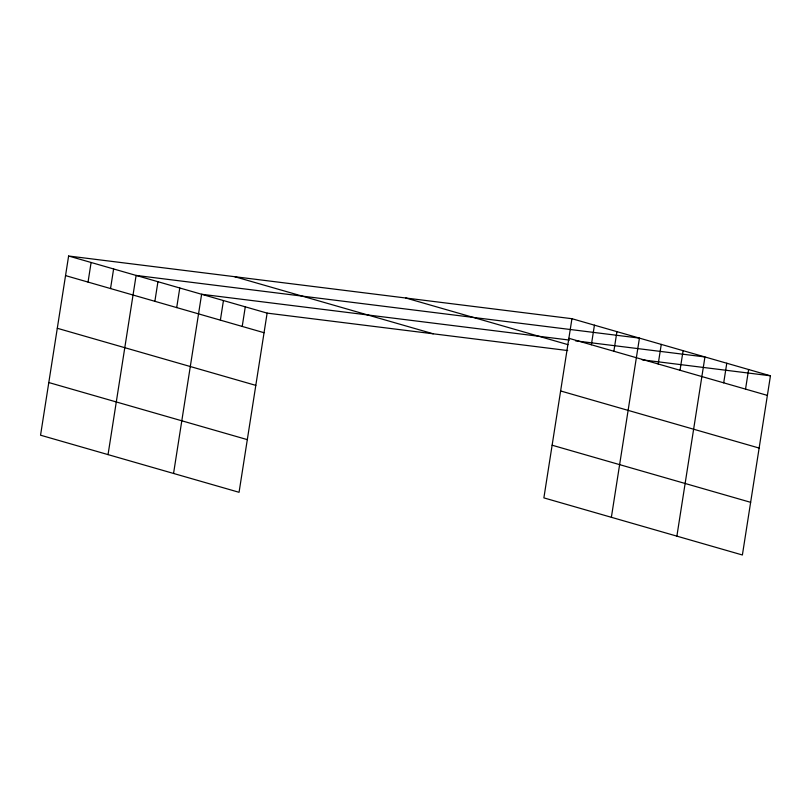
<?xml version="1.0" encoding="UTF-8"?>
<svg xmlns="http://www.w3.org/2000/svg" width="811" height="811" viewBox="0 0 811 811"><rect width="100%" height="100%" fill="white"/><g stroke="black" fill="none" stroke-linecap="round" stroke-linejoin="round"><path stroke-width="1.22" d="M68.611 256.012L40.55 435.203L239.063 492.297L267.123 313.117L68.611 256.012L571.937 318.703L770.45 375.797L742.389 554.988L543.877 497.883L571.937 318.703M88.044 282.086L91.106 262.49M110.539 288.554L113.611 268.958M108.045 454.616L136.106 275.426L639.433 338.116L611.372 517.296M154.871 301.307L157.942 281.711M176.707 307.582L179.778 287.986M173.554 473.462L201.615 294.271L569.373 340.073M220.379 320.152L223.451 300.546M242.215 326.427L245.287 306.832M591.371 344.766L594.433 325.17M613.866 351.234L616.938 331.638M658.197 363.987L661.269 344.391M680.034 370.272L683.105 350.676M676.881 536.142L704.941 356.952L575.486 340.833M723.706 382.833L726.778 363.237M745.542 389.108L748.614 369.512M267.123 313.117L567.68 350.545M642.211 359.831L770.45 375.797M568.866 338.299L767.378 395.393M405.835 298.012L567.953 344.645M234.703 276.703L433.216 333.797M560.624 390.963L759.137 448.057M65.539 275.608L264.051 332.713M552.129 445.219L750.641 502.323M57.297 328.273L255.81 385.377M48.802 382.539L247.314 439.633"/></g></svg>
